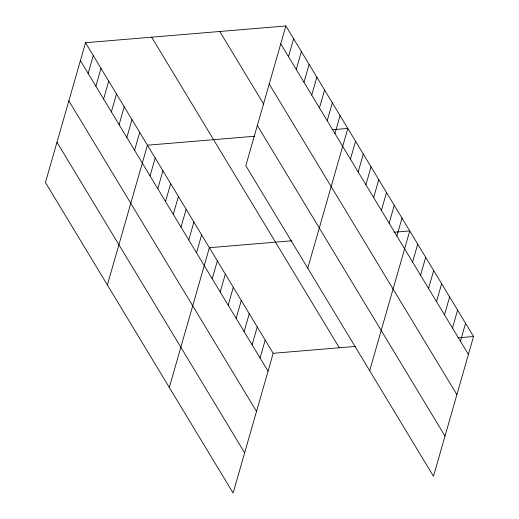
<?xml version="1.0" encoding="UTF-8"?>
<svg xmlns="http://www.w3.org/2000/svg" width="519" height="519" viewBox="0 0 519 519"><rect width="100%" height="100%" fill="white"/><g stroke="black" fill="none" stroke-linecap="round" stroke-linejoin="round"><path stroke-width="0.78" d="M85.525 42.714L45.445 182.474L233.109 493.05L273.182 353.29L85.525 42.714L285.891 25.95L473.555 336.526L433.475 476.286L245.818 165.71L285.891 25.95M88.133 73.426L93.264 55.527M95.872 86.232L101.004 68.333M103.612 99.045L108.743 81.146M111.351 111.857L116.49 93.958M119.098 124.67L124.229 106.771M126.837 137.483L131.969 119.578M134.577 150.289L139.708 132.39M107.375 284.963L147.448 145.203L254.602 136.238M150.062 175.915L155.194 158.016M157.802 188.728L162.934 170.822M165.542 201.534L170.673 183.635M173.281 214.347L178.413 196.448M181.021 227.16L186.159 209.261M188.767 239.973L193.898 222.067M196.506 252.779L201.638 234.88M169.304 387.453L209.378 247.693L291.756 240.803M212.219 278.794L217.357 260.895M220.199 291.989L225.33 274.09M288.499 56.662L293.631 38.763M228.172 305.191L233.303 287.292M296.245 69.475L301.377 51.576M236.145 318.394L241.283 300.488M303.985 82.281L309.116 64.382M311.724 95.094L316.856 77.195M244.125 331.589L249.256 313.69M319.464 107.907L324.596 90.008M252.098 344.791L257.229 326.892M327.204 120.719L332.342 102.82M260.077 357.987L265.209 340.088M334.95 133.526L340.081 115.627M307.748 268.2L347.821 128.44L332.076 129.756M350.429 159.151L355.56 141.252M358.168 171.964L363.3 154.065M365.908 184.777L371.046 166.871M373.654 197.583L378.786 179.684M381.394 210.396L386.525 192.497M389.133 223.209L394.265 205.31M396.873 236.022L402.004 218.116M369.671 370.689L409.751 230.929L394.005 232.246M412.592 262.03L417.724 244.131M420.565 275.232L425.697 257.327M428.545 288.428L433.676 270.529M436.518 301.63L441.65 283.731M444.491 314.825L449.629 296.926M452.471 328.027L457.602 310.128M460.444 341.23L465.575 323.324M273.182 353.29L355.56 346.4M457.81 337.843L473.555 336.526M280.76 43.849L468.417 354.425M269.231 84.065L456.889 394.641M219.771 31.484L263.775 104.306M257.346 125.494L445.01 436.07M151.645 37.18L339.303 347.756M80.393 60.613L268.051 371.189M68.858 100.829L256.522 411.405M56.98 142.258L244.637 452.834"/></g></svg>
